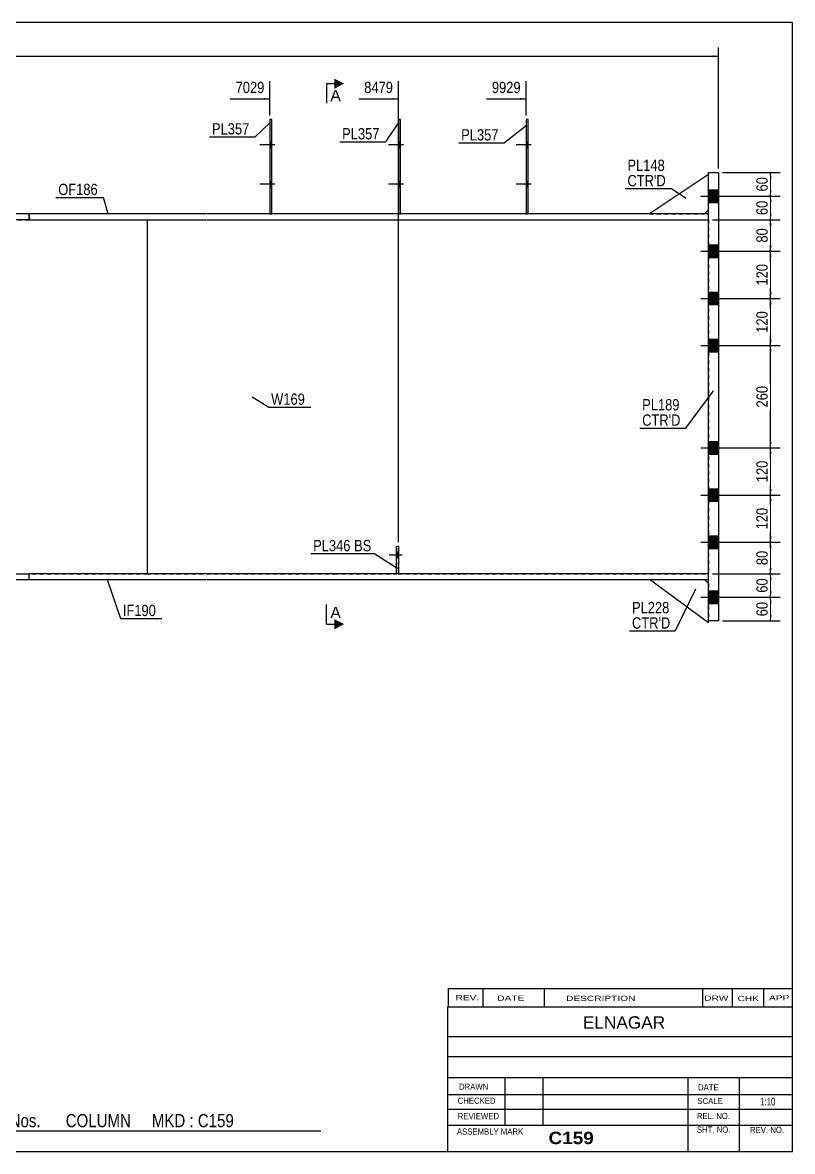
# Model space of a CAD drawing. Header units: millimetres. Extents: x -321 to 92, y -157 to 130.
# Drawn here: x -103.7 to 92, y -156.9 to 130.1 of the extents above; entities that cross this region are included whole.
import ezdxf

# ---------------------------------------------------------------- set-up
doc = ezdxf.new("R2010")
doc.units = ezdxf.units.MM
doc.linetypes.add('DXK_LINE_DOT1', pattern=[1.8814, 0.9407, -0.9407])
doc.linetypes.add('DXK_LINE_DOT2', pattern=[3.9198, 1.9599, -1.9599])
doc.styles.add('Arial', font='ARIAL.TTF', dxfattribs={"height": 0.2})
doc.styles.add('Arial Bold', font='ARIALBD.TTF', dxfattribs={"height": 0.2})
doc.styles.add('Arial Narrow', font='ARIALN.TTF', dxfattribs={"height": 0.2})

# ---------------------------------------------------------------- blocks, each defined once
blk = doc.blocks.new('Unknown-622305861-1210')
at = {"color": 5, "linetype": 'Continuous'}
for p, q in [((92.01, 130.12), (-317.99, 130.12)), ((-317.99, 130.12), (-317.99, -156.88)), ((92.01, -156.88), (92.01, 130.12)), ((-317.99, -156.88), (92.01, -156.88))]:
    blk.add_line(p, q, dxfattribs=at)
at = {"color": 174, "linetype": 'Continuous', "style": 'Arial'}
blk.add_text('Tekla structures', height=1.9102, rotation=90, dxfattribs=at).set_placement((-318.49, -156.38))
blk = doc.blocks.new('Part-622305861-1599 - 1231')
at = {"color": 2, "linetype": 'Continuous'}
for p, q in [((70.69, 92), (73.19, 92)), ((70.69, -22), (70.69, 92)), ((73.19, 92), (73.19, -22)), ((73.19, -22), (70.69, -22))]:
    blk.add_line(p, q, dxfattribs=at)
blk = doc.blocks.new('Part-622305861-1287 - 1231')
at = {"color": 2, "linetype": 'Continuous'}
for p, q in [((70.69, 91.5), (55.69, 81.5)), ((69.69, 81.5), (70.69, 82.5))]:
    blk.add_line(p, q, dxfattribs=at)
at = {"color": 7, "linetype": 'DXK_LINE_DOT1'}
for p, q in [((70.69, 82.5), (70.69, 91.5)), ((55.69, 81.5), (69.69, 81.5))]:
    blk.add_line(p, q, dxfattribs=at)
blk = doc.blocks.new('Part-622305861-1548 - 1231')
at = {"color": 2, "linetype": 'Continuous'}
for p, q in [((-102.01, 81.5), (-102.01, 80)), ((-57.01, 81.5), (-102.01, 81.5)), ((-24.56, 81.5), (-56.91, 81.5)), ((8.14, 81.5), (-24.46, 81.5)), ((40.59, 81.5), (8.24, 81.5)), ((70.69, 81.5), (40.69, 81.5)), ((-102.01, 80), (-57.01, 80)), ((-56.91, 80), (-24.56, 80)), ((-24.46, 80), (8.14, 80)), ((8.24, 80), (40.59, 80)), ((40.69, 80), (70.69, 80))]:
    blk.add_line(p, q, dxfattribs=at)
at = {"color": 7, "linetype": 'DXK_LINE_DOT1'}
blk.add_line((70.69, 80), (70.69, 81.5), dxfattribs=at)
blk = doc.blocks.new('Bolt-622305861-1676 - 1231')
at = {"linetype": 'Continuous'}
blk.add_hatch(color=3, dxfattribs=at).paths.add_polyline_path([(-8.16, -6), (-8.16, -4.6), (-8.66, -4.6), (-8.66, -6)])
at = {"color": 3, "linetype": 'Continuous'}
for p, q in [((-7.21, -5.3), (-10.51, -5.3)), ((-8.16, -4.6), (-8.66, -4.6)), ((-8.16, -6), (-8.66, -6))]:
    blk.add_line(p, q, dxfattribs=at)
blk = doc.blocks.new('Part-622305861-1309 - 1231')
at = {"color": 7, "linetype": 'DXK_LINE_DOT1'}
for p, q in [((-8.66, -10), (-8.66, -3)), ((-8.66, -3), (-8.16, -3)), ((-8.16, -10), (-8.16, -3)), ((-8.66, -8.5), (-8.16, -8.5)), ((-8.16, -10), (-8.66, -10))]:
    blk.add_line(p, q, dxfattribs=at)
blk = doc.blocks.new('Part-622305861-1526 - 1231')
at = {"color": 2, "linetype": 'Continuous'}
for p, q in [((-299.5, -10), (-269.5, -10)), ((-269.4, -10), (-237.05, -10)), ((-236.95, -10), (-161.95, -10)), ((-161.85, -10), (-129.5, -10)), ((-129.4, -10), (-102.01, -10)), ((-102.01, -11.5), (-102.01, -10)), ((-299.5, -11.5), (-269.5, -11.5)), ((-269.4, -11.5), (-237.05, -11.5)), ((-236.95, -11.5), (-161.95, -11.5)), ((-161.85, -11.5), (-129.5, -11.5)), ((-129.4, -11.5), (-102.01, -11.5))]:
    blk.add_line(p, q, dxfattribs=at)
at = {"color": 7, "linetype": 'DXK_LINE_DOT1'}
blk.add_line((-299.5, -11.5), (-299.5, -10), dxfattribs=at)
blk = doc.blocks.new('Part-622305861-1388 - 1231')
at = {"color": 7, "linetype": 'DXK_LINE_DOT1'}
for p, q in [((-299.5, 80), (-299.5, -10)), ((-299.5, 80), (-269.5, 80)), ((-269.4, 80), (-237.05, 80)), ((-236.95, 80), (-161.95, 80)), ((-161.85, 80), (-129.5, 80)), ((-129.4, 80), (-72.01, 80)), ((-299.5, -10), (-269.5, -10)), ((-269.4, -10), (-237.05, -10)), ((-236.95, -10), (-161.95, -10)), ((-161.85, -10), (-129.5, -10)), ((-129.4, -10), (-72.01, -10))]:
    blk.add_line(p, q, dxfattribs=at)
at = {"color": 2, "linetype": 'Continuous'}
blk.add_line((-72.01, 80), (-72.01, -10), dxfattribs=at)
blk = doc.blocks.new('Bolt-622305861-1389 - 1231')
at = {"linetype": 'Continuous'}
for points in [[(70.69, 87.6), (70.69, 84.4), (73.19, 84.4), (73.19, 87.6)], [(70.69, 87.6), (70.69, 84.4), (73.19, 84.4), (73.19, 87.6)], [(70.69, 73.6), (70.69, 70.4), (73.19, 70.4), (73.19, 73.6)], [(70.69, 73.6), (70.69, 70.4), (73.19, 70.4), (73.19, 73.6)], [(70.69, 61.6), (70.69, 58.4), (73.19, 58.4), (73.19, 61.6)], [(70.69, 61.6), (70.69, 58.4), (73.19, 58.4), (73.19, 61.6)], [(70.69, 49.6), (70.69, 46.4), (73.19, 46.4), (73.19, 49.6)], [(70.69, 49.6), (70.69, 46.4), (73.19, 46.4), (73.19, 49.6)], [(70.69, 23.6), (70.69, 20.4), (73.19, 20.4), (73.19, 23.6)], [(70.69, 23.6), (70.69, 20.4), (73.19, 20.4), (73.19, 23.6)], [(70.69, 11.6), (70.69, 8.4), (73.19, 8.4), (73.19, 11.6)], [(70.69, 11.6), (70.69, 8.4), (73.19, 8.4), (73.19, 11.6)], [(70.69, -0.4), (70.69, -3.6), (73.19, -3.6), (73.19, -0.4)], [(70.69, -0.4), (70.69, -3.6), (73.19, -3.6), (73.19, -0.4)], [(70.69, -14.4), (70.69, -17.6), (73.19, -17.6), (73.19, -14.4)], [(70.69, -14.4), (70.69, -17.6), (73.19, -17.6), (73.19, -14.4)]]:
    blk.add_hatch(color=3, dxfattribs=at).paths.add_polyline_path(points)
at = {"color": 3, "linetype": 'Continuous'}
for p, q in [((70.69, 87.6), (73.19, 87.6)), ((70.69, 87.6), (73.19, 87.6)), ((68.71, 86), (80.69, 86)), ((68.71, 86), (80.69, 86)), ((70.69, 84.4), (73.19, 84.4)), ((70.69, 84.4), (73.19, 84.4)), ((68.71, 72), (80.69, 72)), ((68.71, 72), (80.69, 72)), ((70.69, 73.6), (73.19, 73.6)), ((70.69, 73.6), (73.19, 73.6)), ((70.69, 70.4), (73.19, 70.4)), ((70.69, 70.4), (73.19, 70.4)), ((70.69, 61.6), (73.19, 61.6)), ((70.69, 61.6), (73.19, 61.6)), ((68.71, 60), (80.69, 60)), ((68.71, 60), (80.69, 60)), ((70.69, 58.4), (73.19, 58.4)), ((70.69, 58.4), (73.19, 58.4)), ((70.69, 49.6), (73.19, 49.6)), ((70.69, 49.6), (73.19, 49.6)), ((68.71, 48), (80.69, 48)), ((68.71, 48), (80.69, 48)), ((70.69, 46.4), (73.19, 46.4)), ((70.69, 46.4), (73.19, 46.4)), ((70.69, 23.6), (73.19, 23.6)), ((70.69, 23.6), (73.19, 23.6)), ((68.71, 22), (80.69, 22)), ((68.71, 22), (80.69, 22)), ((70.69, 20.4), (73.19, 20.4)), ((70.69, 20.4), (73.19, 20.4)), ((70.69, 11.6), (73.19, 11.6)), ((70.69, 11.6), (73.19, 11.6)), ((68.71, 10), (80.69, 10)), ((68.71, 10), (80.69, 10)), ((70.69, 8.4), (73.19, 8.4)), ((70.69, 8.4), (73.19, 8.4)), ((68.71, -2), (80.69, -2)), ((68.71, -2), (80.69, -2)), ((70.69, -0.4), (73.19, -0.4)), ((70.69, -0.4), (73.19, -0.4)), ((70.69, -3.6), (73.19, -3.6)), ((70.69, -3.6), (73.19, -3.6)), ((68.71, -16), (80.69, -16)), ((68.71, -16), (80.69, -16)), ((70.69, -14.4), (73.19, -14.4)), ((70.69, -14.4), (73.19, -14.4)), ((70.69, -17.6), (73.19, -17.6)), ((70.69, -17.6), (73.19, -17.6))]:
    blk.add_line(p, q, dxfattribs=at)
blk = doc.blocks.new('Bolt-622305861-1390 - 1231')
at = {"linetype": 'Continuous'}
for points in [[(24.79, 98.3), (24.79, 99.7), (24.29, 99.7), (24.29, 98.3)], [(24.79, 98.3), (24.79, 99.7), (24.29, 99.7), (24.29, 98.3)], [(24.79, 88.3), (24.79, 89.7), (24.29, 89.7), (24.29, 88.3)], [(24.79, 88.3), (24.79, 89.7), (24.29, 89.7), (24.29, 88.3)]]:
    blk.add_hatch(color=3, dxfattribs=at).paths.add_polyline_path(points)
at = {"color": 3, "linetype": 'Continuous'}
for p, q in [((25.59, 99), (21.79, 99)), ((25.59, 99), (21.79, 99)), ((24.79, 99.7), (24.29, 99.7)), ((24.79, 99.7), (24.29, 99.7)), ((24.79, 98.3), (24.29, 98.3)), ((24.79, 98.3), (24.29, 98.3)), ((25.59, 89), (21.79, 89)), ((25.59, 89), (21.79, 89)), ((24.79, 89.7), (24.29, 89.7)), ((24.79, 89.7), (24.29, 89.7)), ((24.79, 88.3), (24.29, 88.3)), ((24.79, 88.3), (24.29, 88.3))]:
    blk.add_line(p, q, dxfattribs=at)
blk = doc.blocks.new('Part-622305861-1648 - 1231')
at = {"color": 2, "linetype": 'Continuous'}
for p, q in [((-8.66, -10), (-8.66, -3)), ((-8.66, -3), (-8.16, -3)), ((-8.16, -3), (-8.16, -10))]:
    blk.add_line(p, q, dxfattribs=at)
blk = doc.blocks.new('Part-622305861-1423 - 1231')
at = {"color": 2, "linetype": 'Continuous'}
for p, q in [((-7.66, 105.5), (-8.16, 105.5)), ((-8.16, 105.5), (-8.16, 81.5)), ((-7.66, 81.5), (-7.66, 105.5))]:
    blk.add_line(p, q, dxfattribs=at)
at = {"color": 7, "linetype": 'DXK_LINE_DOT1'}
blk.add_line((-8.16, 81.5), (-7.66, 81.5), dxfattribs=at)
blk = doc.blocks.new('Part-622305861-1428 - 1231')
at = {"color": 2, "linetype": 'Continuous'}
for p, q in [((-40.36, 105.5), (-40.86, 105.5)), ((-40.86, 105.5), (-40.86, 81.5)), ((-40.36, 81.5), (-40.36, 105.5))]:
    blk.add_line(p, q, dxfattribs=at)
at = {"color": 7, "linetype": 'DXK_LINE_DOT1'}
blk.add_line((-40.86, 81.5), (-40.36, 81.5), dxfattribs=at)
blk = doc.blocks.new('Part-622305861-1626 - 1231')
at = {"color": 2, "linetype": 'Continuous'}
for p, q in [((70.69, -22.5), (55.69, -11.5)), ((69.69, -11.5), (70.69, -12.5)), ((70.69, -22.5), (70.69, -22))]:
    blk.add_line(p, q, dxfattribs=at)
at = {"color": 7, "linetype": 'DXK_LINE_DOT1'}
for p, q in [((55.69, -11.5), (69.69, -11.5)), ((70.69, -12.5), (70.69, -22))]:
    blk.add_line(p, q, dxfattribs=at)
blk = doc.blocks.new('Part-622305861-1504 - 1231')
at = {"color": 2, "linetype": 'Continuous'}
for p, q in [((-102.01, -11.5), (-102.01, -10)), ((-57.01, -10), (-102.01, -10)), ((-24.56, -10), (-56.91, -10)), ((8.14, -10), (-24.46, -10)), ((40.59, -10), (8.24, -10)), ((70.69, -10), (40.69, -10)), ((-102.01, -11.5), (-57.01, -11.5)), ((-56.91, -11.5), (-24.56, -11.5)), ((-24.46, -11.5), (8.14, -11.5)), ((8.24, -11.5), (40.59, -11.5)), ((40.69, -11.5), (70.69, -11.5))]:
    blk.add_line(p, q, dxfattribs=at)
at = {"color": 7, "linetype": 'DXK_LINE_DOT1'}
blk.add_line((70.69, -11.5), (70.69, -10), dxfattribs=at)
blk = doc.blocks.new('Bolt-622305861-1649 - 1231')
at = {"linetype": 'Continuous'}
for points in [[(-7.66, 98.3), (-7.66, 99.7), (-8.16, 99.7), (-8.16, 98.3)], [(-7.66, 98.3), (-7.66, 99.7), (-8.16, 99.7), (-8.16, 98.3)], [(-7.66, 88.3), (-7.66, 89.7), (-8.16, 89.7), (-8.16, 88.3)], [(-7.66, 88.3), (-7.66, 89.7), (-8.16, 89.7), (-8.16, 88.3)]]:
    blk.add_hatch(color=3, dxfattribs=at).paths.add_polyline_path(points)
at = {"color": 3, "linetype": 'Continuous'}
for p, q in [((-6.86, 99), (-10.66, 99)), ((-6.86, 99), (-10.66, 99)), ((-7.66, 99.7), (-8.16, 99.7)), ((-7.66, 99.7), (-8.16, 99.7)), ((-7.66, 98.3), (-8.16, 98.3)), ((-7.66, 98.3), (-8.16, 98.3)), ((-6.86, 89), (-10.66, 89)), ((-6.86, 89), (-10.66, 89)), ((-7.66, 89.7), (-8.16, 89.7)), ((-7.66, 89.7), (-8.16, 89.7)), ((-7.66, 88.3), (-8.16, 88.3)), ((-7.66, 88.3), (-8.16, 88.3))]:
    blk.add_line(p, q, dxfattribs=at)
blk = doc.blocks.new('Bolt-622305861-1441 - 1231')
at = {"linetype": 'Continuous'}
for points in [[(-40.36, 98.3), (-40.36, 99.7), (-40.86, 99.7), (-40.86, 98.3)], [(-40.36, 98.3), (-40.36, 99.7), (-40.86, 99.7), (-40.86, 98.3)], [(-40.36, 88.3), (-40.36, 89.7), (-40.86, 89.7), (-40.86, 88.3)], [(-40.36, 88.3), (-40.36, 89.7), (-40.86, 89.7), (-40.86, 88.3)]]:
    blk.add_hatch(color=3, dxfattribs=at).paths.add_polyline_path(points)
at = {"color": 3, "linetype": 'Continuous'}
for p, q in [((-39.56, 99), (-43.36, 99)), ((-39.56, 99), (-43.36, 99)), ((-40.36, 99.7), (-40.86, 99.7)), ((-40.36, 99.7), (-40.86, 99.7)), ((-40.36, 98.3), (-40.86, 98.3)), ((-40.36, 98.3), (-40.86, 98.3)), ((-39.56, 89), (-43.36, 89)), ((-39.56, 89), (-43.36, 89)), ((-40.36, 89.7), (-40.86, 89.7)), ((-40.36, 89.7), (-40.86, 89.7)), ((-40.36, 88.3), (-40.86, 88.3)), ((-40.36, 88.3), (-40.86, 88.3))]:
    blk.add_line(p, q, dxfattribs=at)
blk = doc.blocks.new('Part-622305861-1570 - 1231')
at = {"color": 2, "linetype": 'Continuous'}
for p, q in [((-269.5, 81.5), (-299.5, 81.5)), ((-237.05, 81.5), (-269.4, 81.5)), ((-161.95, 81.5), (-236.95, 81.5)), ((-129.5, 81.5), (-161.85, 81.5)), ((-102.01, 81.5), (-129.4, 81.5)), ((-102.01, 80), (-102.01, 81.5)), ((-269.5, 80), (-299.5, 80)), ((-237.05, 80), (-269.4, 80)), ((-161.95, 80), (-236.95, 80)), ((-129.5, 80), (-161.85, 80)), ((-102.01, 80), (-129.4, 80))]:
    blk.add_line(p, q, dxfattribs=at)
at = {"color": 7, "linetype": 'DXK_LINE_DOT1'}
blk.add_line((-299.5, 81.5), (-299.5, 80), dxfattribs=at)
blk = doc.blocks.new('Bolt-622305861-1447 - 1231')
at = {"color": 3, "linetype": 'DXK_LINE_DOT2'}
for p, q in [((-7.21, -5.3), (-10.51, -5.3)), ((-8.16, -4.6), (-8.66, -4.6)), ((-8.16, -6), (-8.66, -6))]:
    blk.add_line(p, q, dxfattribs=at)
blk = doc.blocks.new('Part-622305861-1621 - 1231')
at = {"color": 2, "linetype": 'Continuous'}
blk.add_line((-72.01, 80), (-72.01, -10), dxfattribs=at)
at = {"color": 7, "linetype": 'DXK_LINE_DOT1'}
for p, q in [((-72.01, 80), (-57.01, 80)), ((-56.91, 80), (-24.56, 80)), ((-24.46, 80), (8.14, 80)), ((8.24, 80), (40.59, 80)), ((40.69, 80), (70.69, 80)), ((70.69, 80), (70.69, -10)), ((-72.01, -10), (-57.01, -10)), ((-56.91, -10), (-24.56, -10)), ((-24.46, -10), (-8.66, -10)), ((-8.16, -10), (8.14, -10)), ((8.24, -10), (40.59, -10)), ((40.69, -10), (70.69, -10))]:
    blk.add_line(p, q, dxfattribs=at)
blk = doc.blocks.new('Part-622305861-1654 - 1231')
at = {"color": 2, "linetype": 'Continuous'}
for p, q in [((24.79, 105.5), (24.29, 105.5)), ((24.29, 105.5), (24.29, 81.5)), ((24.79, 81.5), (24.79, 105.5))]:
    blk.add_line(p, q, dxfattribs=at)
at = {"color": 7, "linetype": 'DXK_LINE_DOT1'}
blk.add_line((24.29, 81.5), (24.79, 81.5), dxfattribs=at)
blk = doc.blocks.new('StraightDimension-622305861-5664 - 1231')
at = {"linetype": 'Continuous'}
for points in [[(86.21, 8.5), (86.46, 10), (86.71, 8.5)], [(86.71, -0.5), (86.46, -2), (86.21, -0.5)]]:
    blk.add_hatch(color=7, dxfattribs=at).paths.add_polyline_path(points)
at = {"color": 7, "linetype": 'Continuous'}
for p, q in [((74.19, 10), (88.86, 10)), ((86.46, -2), (86.46, 10)), ((74.19, -2), (88.86, -2))]:
    blk.add_line(p, q, dxfattribs=at)
at = {"color": 0}
blk.add_wipeout([(86.31, 7.34), (82.11, 7.34), (82.11, 0.66), (86.31, 0.66)], dxfattribs=at)
at = {"color": 3, "style": 'Arial Narrow'}
blk.add_text('120', height=2.863, rotation=90.0002, dxfattribs=at).set_placement((85.71, 1.26))
blk = doc.blocks.new('StraightDimension-622305861-1802 - 1231')
at = {"linetype": 'Continuous'}
blk.add_hatch(color=7, dxfattribs=at).paths.add_polyline_path([(22.79, 110.95), (24.29, 110.7), (22.79, 110.45)])
at = {"color": 7, "linetype": 'Continuous'}
for p, q in [((24.29, 106.5), (24.29, 115.2)), ((14.23, 110.7), (24.29, 110.7))]:
    blk.add_line(p, q, dxfattribs=at)
at = {"color": 0}
blk.add_wipeout([(23.51, 111.6), (23.51, 115.8), (15, 115.8), (15, 111.6)], dxfattribs=at)
at = {"color": 3, "style": 'Arial Narrow'}
blk.add_text('9929', height=2.863, dxfattribs=at).set_placement((15.6, 112.2))
blk = doc.blocks.new('StraightDimension-622305861-1780 - 1231')
at = {"linetype": 'Continuous'}
blk.add_hatch(color=7, dxfattribs=at).paths.add_polyline_path([(-42.36, 110.95), (-40.86, 110.7), (-42.36, 110.45)])
at = {"color": 7, "linetype": 'Continuous'}
for p, q in [((-40.86, 106.5), (-40.86, 115.2)), ((-50.92, 110.7), (-40.86, 110.7))]:
    blk.add_line(p, q, dxfattribs=at)
at = {"color": 0}
blk.add_wipeout([(-41.64, 111.6), (-41.64, 115.8), (-50.15, 115.8), (-50.15, 111.6)], dxfattribs=at)
at = {"color": 3, "style": 'Arial Narrow'}
blk.add_text('7029', height=2.863, dxfattribs=at).set_placement((-49.55, 112.2))
blk = doc.blocks.new('StraightDimension-622305861-1791 - 1231')
at = {"linetype": 'Continuous'}
blk.add_hatch(color=7, dxfattribs=at).paths.add_polyline_path([(-9.66, 110.95), (-8.16, 110.7), (-9.66, 110.45)])
at = {"color": 7, "linetype": 'Continuous'}
for p, q in [((-8.16, -2), (-8.16, 115.2)), ((-18.22, 110.7), (-8.16, 110.7))]:
    blk.add_line(p, q, dxfattribs=at)
at = {"color": 0}
blk.add_wipeout([(-8.94, 111.6), (-8.94, 115.8), (-17.45, 115.8), (-17.45, 111.6)], dxfattribs=at)
at = {"color": 3, "style": 'Arial Narrow'}
blk.add_text('8479', height=2.863, dxfattribs=at).set_placement((-16.85, 112.2))
blk = doc.blocks.new('StraightDimension-622305861-1814 - 1231')
at = {"linetype": 'Continuous'}
for points in [[(-300, 121.31), (-301.5, 121.56), (-300, 121.81)], [(71.69, 121.81), (73.19, 121.56), (71.69, 121.31)]]:
    blk.add_hatch(color=7, dxfattribs=at).paths.add_polyline_path(points)
at = {"color": 7, "linetype": 'Continuous'}
for p, q in [((-301.5, 91), (-301.5, 123.81)), ((73.19, 93), (73.19, 123.81)), ((-301.5, 121.56), (73.19, 121.56))]:
    blk.add_line(p, q, dxfattribs=at)
at = {"color": 0}
blk.add_wipeout([(-108.99, 121.71), (-108.99, 125.91), (-119.33, 125.91), (-119.33, 121.71)], dxfattribs=at)
at = {"color": 3, "style": 'Arial Narrow'}
blk.add_text('10920', height=2.863, dxfattribs=at).set_placement((-118.73, 122.31))
blk = doc.blocks.new('StraightDimension-622305861-5657 - 1231')
at = {"linetype": 'Continuous'}
for points in [[(86.21, 90.5), (86.46, 92), (86.71, 90.5)], [(86.71, 87.5), (86.46, 86), (86.21, 87.5)]]:
    blk.add_hatch(color=7, dxfattribs=at).paths.add_polyline_path(points)
at = {"color": 7, "linetype": 'Continuous'}
for p, q in [((74.19, 92), (88.86, 92)), ((86.46, 86), (86.46, 92)), ((74.19, 86), (88.86, 86))]:
    blk.add_line(p, q, dxfattribs=at)
at = {"color": 0}
blk.add_wipeout([(86.31, 91.43), (82.11, 91.43), (82.11, 86.57), (86.31, 86.57)], dxfattribs=at)
at = {"color": 3, "style": 'Arial Narrow'}
blk.add_text('60', height=2.863, rotation=90.0002, dxfattribs=at).set_placement((85.71, 87.17))
blk = doc.blocks.new('StraightDimension-622305861-5658 - 1231')
at = {"linetype": 'Continuous'}
for points in [[(86.21, 84.5), (86.46, 86), (86.71, 84.5)], [(86.71, 81.5), (86.46, 80), (86.21, 81.5)]]:
    blk.add_hatch(color=7, dxfattribs=at).paths.add_polyline_path(points)
at = {"color": 7, "linetype": 'Continuous'}
for p, q in [((74.19, 86), (88.86, 86)), ((86.46, 80), (86.46, 86)), ((71.69, 80), (88.86, 80))]:
    blk.add_line(p, q, dxfattribs=at)
at = {"color": 0}
blk.add_wipeout([(86.31, 85.43), (82.11, 85.43), (82.11, 80.57), (86.31, 80.57)], dxfattribs=at)
at = {"color": 3, "style": 'Arial Narrow'}
blk.add_text('60', height=2.863, rotation=90.0002, dxfattribs=at).set_placement((85.71, 81.17))
blk = doc.blocks.new('StraightDimension-622305861-5659 - 1231')
at = {"linetype": 'Continuous'}
for points in [[(86.21, 78.5), (86.46, 80), (86.71, 78.5)], [(86.71, 73.5), (86.46, 72), (86.21, 73.5)]]:
    blk.add_hatch(color=7, dxfattribs=at).paths.add_polyline_path(points)
at = {"color": 7, "linetype": 'Continuous'}
for p, q in [((71.69, 80), (88.86, 80)), ((86.46, 72), (86.46, 80)), ((74.19, 72), (88.86, 72))]:
    blk.add_line(p, q, dxfattribs=at)
at = {"color": 0}
blk.add_wipeout([(86.31, 78.43), (82.11, 78.43), (82.11, 73.57), (86.31, 73.57)], dxfattribs=at)
at = {"color": 3, "style": 'Arial Narrow'}
blk.add_text('80', height=2.863, rotation=90.0002, dxfattribs=at).set_placement((85.71, 74.17))
blk = doc.blocks.new('StraightDimension-622305861-5660 - 1231')
at = {"linetype": 'Continuous'}
for points in [[(86.21, 70.5), (86.46, 72), (86.71, 70.5)], [(86.71, 61.5), (86.46, 60), (86.21, 61.5)]]:
    blk.add_hatch(color=7, dxfattribs=at).paths.add_polyline_path(points)
at = {"color": 7, "linetype": 'Continuous'}
for p, q in [((74.19, 72), (88.86, 72)), ((86.46, 60), (86.46, 72)), ((74.19, 60), (88.86, 60))]:
    blk.add_line(p, q, dxfattribs=at)
at = {"color": 0}
blk.add_wipeout([(86.31, 69.34), (82.11, 69.34), (82.11, 62.66), (86.31, 62.66)], dxfattribs=at)
at = {"color": 3, "style": 'Arial Narrow'}
blk.add_text('120', height=2.863, rotation=90.0002, dxfattribs=at).set_placement((85.71, 63.26))
blk = doc.blocks.new('StraightDimension-622305861-5661 - 1231')
at = {"linetype": 'Continuous'}
for points in [[(86.21, 58.5), (86.46, 60), (86.71, 58.5)], [(86.71, 49.5), (86.46, 48), (86.21, 49.5)]]:
    blk.add_hatch(color=7, dxfattribs=at).paths.add_polyline_path(points)
at = {"color": 7, "linetype": 'Continuous'}
for p, q in [((74.19, 60), (88.86, 60)), ((86.46, 48), (86.46, 60)), ((74.19, 48), (88.86, 48))]:
    blk.add_line(p, q, dxfattribs=at)
at = {"color": 0}
blk.add_wipeout([(86.31, 57.34), (82.11, 57.34), (82.11, 50.66), (86.31, 50.66)], dxfattribs=at)
at = {"color": 3, "style": 'Arial Narrow'}
blk.add_text('120', height=2.863, rotation=90.0002, dxfattribs=at).set_placement((85.71, 51.26))
blk = doc.blocks.new('StraightDimension-622305861-5662 - 1231')
at = {"linetype": 'Continuous'}
for points in [[(86.21, 46.5), (86.46, 48), (86.71, 46.5)], [(86.71, 23.5), (86.46, 22), (86.21, 23.5)]]:
    blk.add_hatch(color=7, dxfattribs=at).paths.add_polyline_path(points)
at = {"color": 7, "linetype": 'Continuous'}
for p, q in [((74.19, 48), (88.86, 48)), ((86.46, 22), (86.46, 48)), ((74.19, 22), (88.86, 22))]:
    blk.add_line(p, q, dxfattribs=at)
at = {"color": 0}
blk.add_wipeout([(86.31, 38.34), (82.11, 38.34), (82.11, 31.66), (86.31, 31.66)], dxfattribs=at)
at = {"color": 3, "style": 'Arial Narrow'}
blk.add_text('260', height=2.863, rotation=90.0002, dxfattribs=at).set_placement((85.71, 32.26))
blk = doc.blocks.new('StraightDimension-622305861-5663 - 1231')
at = {"linetype": 'Continuous'}
for points in [[(86.21, 20.5), (86.46, 22), (86.71, 20.5)], [(86.71, 11.5), (86.46, 10), (86.21, 11.5)]]:
    blk.add_hatch(color=7, dxfattribs=at).paths.add_polyline_path(points)
at = {"color": 7, "linetype": 'Continuous'}
for p, q in [((74.19, 22), (88.86, 22)), ((86.46, 10), (86.46, 22)), ((74.19, 10), (88.86, 10))]:
    blk.add_line(p, q, dxfattribs=at)
at = {"color": 0}
blk.add_wipeout([(86.31, 19.34), (82.11, 19.34), (82.11, 12.66), (86.31, 12.66)], dxfattribs=at)
at = {"color": 3, "style": 'Arial Narrow'}
blk.add_text('120', height=2.863, rotation=90.0002, dxfattribs=at).set_placement((85.71, 13.26))
blk = doc.blocks.new('StraightDimension-622305861-5665 - 1231')
at = {"linetype": 'Continuous'}
for points in [[(86.21, -3.5), (86.46, -2), (86.71, -3.5)], [(86.71, -8.5), (86.46, -10), (86.21, -8.5)]]:
    blk.add_hatch(color=7, dxfattribs=at).paths.add_polyline_path(points)
at = {"color": 7, "linetype": 'Continuous'}
for p, q in [((74.19, -2), (88.86, -2)), ((86.46, -10), (86.46, -2)), ((71.69, -10), (88.86, -10))]:
    blk.add_line(p, q, dxfattribs=at)
at = {"color": 0}
blk.add_wipeout([(86.31, -3.57), (82.11, -3.57), (82.11, -8.43), (86.31, -8.43)], dxfattribs=at)
at = {"color": 3, "style": 'Arial Narrow'}
blk.add_text('80', height=2.863, rotation=90.0002, dxfattribs=at).set_placement((85.71, -7.83))
blk = doc.blocks.new('StraightDimension-622305861-5666 - 1231')
at = {"linetype": 'Continuous'}
for points in [[(86.21, -11.5), (86.46, -10), (86.71, -11.5)], [(86.71, -14.5), (86.46, -16), (86.21, -14.5)]]:
    blk.add_hatch(color=7, dxfattribs=at).paths.add_polyline_path(points)
at = {"color": 7, "linetype": 'Continuous'}
for p, q in [((71.69, -10), (88.86, -10)), ((86.46, -16), (86.46, -10)), ((74.19, -16), (88.86, -16))]:
    blk.add_line(p, q, dxfattribs=at)
at = {"color": 0}
blk.add_wipeout([(86.31, -10.57), (82.11, -10.57), (82.11, -15.43), (86.31, -15.43)], dxfattribs=at)
at = {"color": 3, "style": 'Arial Narrow'}
blk.add_text('60', height=2.863, rotation=90.0002, dxfattribs=at).set_placement((85.71, -14.83))
blk = doc.blocks.new('StraightDimension-622305861-5667 - 1231')
at = {"linetype": 'Continuous'}
for points in [[(86.21, -17.5), (86.46, -16), (86.71, -17.5)], [(86.71, -20.5), (86.46, -22), (86.21, -20.5)]]:
    blk.add_hatch(color=7, dxfattribs=at).paths.add_polyline_path(points)
at = {"color": 7, "linetype": 'Continuous'}
for p, q in [((74.19, -16), (88.86, -16)), ((86.46, -22), (86.46, -16)), ((74.19, -22), (88.86, -22))]:
    blk.add_line(p, q, dxfattribs=at)
at = {"color": 0}
blk.add_wipeout([(86.31, -16.57), (82.11, -16.57), (82.11, -21.43), (86.31, -21.43)], dxfattribs=at)
at = {"color": 3, "style": 'Arial Narrow'}
blk.add_text('60', height=2.863, rotation=90.0002, dxfattribs=at).set_placement((85.71, -20.83))
blk = doc.blocks.new('CBS_CALLOFF-622305861-6347')
at = {"color": 7, "linetype": 'Continuous'}
blk.add_line((-144.11, -151.61), (-27.88, -151.63), dxfattribs=at)
at = {"color": 3, "linetype": 'Continuous', "style": 'Arial Narrow'}
blk.add_text('QTY= 1 Nos.      COLUMN     MKD : C159', height=3.3405, dxfattribs=at).set_placement((-121.36, -150.72))
blk = doc.blocks.new('CBS_NAME_BLOG-622305861-6348')
at = {"color": 7, "linetype": 'Continuous'}
for p, q in [((4.42, -156.84), (4.41, -120.13)), ((4.42, -120.13), (91.93, -120.13)), ((4.42, -127.67), (91.93, -127.67)), ((4.49, -132.72), (92.01, -132.72)), ((4.42, -138.1), (91.93, -138.1)), ((18.94, -150.2), (18.94, -138.1)), ((28.62, -150.18), (28.62, -138.11)), ((65.54, -156.84), (65.54, -138.11)), ((78.59, -156.84), (78.59, -138.1)), ((4.42, -142.4), (92.01, -142.38)), ((4.42, -146.14), (91.93, -146.14)), ((4.42, -150.18), (91.93, -150.18)), ((4.41, -156.88), (92.01, -156.88))]:
    blk.add_line(p, q, dxfattribs=at)
at = {"color": 3, "linetype": 'Continuous', "style": 'Arial'}
blk.add_text('ELNAGAR', height=3.133, dxfattribs=at).set_placement((38.74, -125.66))
at = {"color": 3, "linetype": 'Continuous'}
for s, height, style, width, p in [('DRAWN', 1.566, 'Arial', 0.9, (7.25, -141.2)), ('DATE', 1.566, 'Arial', 0.9, (68.01, -141.36)), ('CHECKED', 1.566, 'Arial', 0.9, (6.9, -144.78)), ('SCALE', 1.566, 'Arial', 0.9, (67.86, -144.84)), ('1:10', 1.957, 'Arial Narrow', 0.9, (83.75, -145.2)), ('REVIEWED', 1.566, 'Arial', 0.9, (6.93, -148.69)), ('REL. NO.', 1.566, 'Arial', 0.9, (67.72, -148.65)), ('ASSEMBLY MARK', 1.5663, 'Arial', 0.9, (6.72, -152.62)), ('C159', 3.131, 'Arial Bold', 1.1, (30, -155.03)), ('SHT. NO.', 1.566, 'Arial', 0.9, (67.72, -152.11)), ('REV. NO.', 1.566, 'Arial', 0.9, (81.24, -152.2))]:
    blk.add_text(s, height=height, dxfattribs=dict(at, style=style, width=width)).set_placement(p)
blk = doc.blocks.new('CBS_REVISION-622305861-6349')
at = {"color": 7, "linetype": 'Continuous'}
for p, q in [((4.5, -115.5), (92, -115.5)), ((4.5, -115.5), (4.5, -120.13)), ((13.3, -115.5), (13.3, -120.13)), ((28.89, -115.5), (28.89, -120.07)), ((69.15, -115.5), (69.15, -120.13)), ((76.69, -115.5), (76.69, -120.13)), ((84.64, -115.5), (84.64, -120.13)), ((4.5, -120.13), (92, -120.13))]:
    blk.add_line(p, q, dxfattribs=at)
at = {"color": 7, "style": 'Arial Narrow', "width": 1.7}
for s, height, p in [('REV.', 1.326, (6.36, -118.46)), ('DATE', 1.326, (16.98, -118.57)), ('DESCRIPTION', 1.3257, (34.46, -118.63)), ('DRW', 1.326, (69.58, -118.57)), ('CHK', 1.326, (78.06, -118.66)), ('APP', 1.326, (86.07, -118.5))]:
    blk.add_text(s, height=height, dxfattribs=at).set_placement(p)
blk = doc.blocks.new('Mark-622305861-1282 - 1231')
at = {"color": 0}
blk.add_wipeout([(59.58, 92.4), (59.58, 95.4), (50.07, 95.4), (50.07, 92.4)], dxfattribs=at)
blk.add_wipeout([(59.58, 92.4), (59.58, 95.4), (50.07, 95.4), (50.07, 92.4)], dxfattribs=at)
blk.add_wipeout([(59.83, 88.5), (59.83, 91.5), (50.07, 91.5), (50.07, 88.5)], dxfattribs=at)
blk.add_wipeout([(59.83, 88.5), (59.83, 91.5), (50.07, 91.5), (50.07, 88.5)], dxfattribs=at)
at = {"color": 7, "linetype": 'Continuous'}
for p in [(49.47, 87.9), (64.97, 85.37)]:
    blk.add_line(p, (61.08, 87.9), dxfattribs=at)
at = {"color": 3, "style": 'Arial Narrow'}
blk.add_text('PL148', height=2.863, dxfattribs=at).set_placement((50.07, 92.4))
at = {"color": 1, "style": 'Arial Narrow'}
blk.add_text("CTR'D", height=2.863, dxfattribs=at).set_placement((50.07, 88.5))
blk = doc.blocks.new('Mark-622305861-1500 - 1231')
at = {"color": 0}
blk.add_wipeout([(-69.81, -20.77), (-69.81, -17.77), (-78.22, -17.77), (-78.22, -20.77)], dxfattribs=at)
blk.add_wipeout([(-69.81, -20.77), (-69.81, -17.77), (-78.22, -17.77), (-78.22, -20.77)], dxfattribs=at)
at = {"color": 7, "linetype": 'Continuous'}
for p, q in [((-82.2, -11.5), (-78.82, -21.37)), ((-78.82, -21.37), (-68.31, -21.37))]:
    blk.add_line(p, q, dxfattribs=at)
at = {"color": 3, "style": 'Arial Narrow'}
blk.add_text('IF190', height=2.863, dxfattribs=at).set_placement((-78.22, -20.77))
blk = doc.blocks.new('Mark-622305861-1595 - 1231')
at = {"color": 0}
blk.add_wipeout([(63.32, 31.52), (63.32, 34.52), (53.81, 34.52), (53.81, 31.52)], dxfattribs=at)
blk.add_wipeout([(63.32, 31.52), (63.32, 34.52), (53.81, 34.52), (53.81, 31.52)], dxfattribs=at)
blk.add_wipeout([(63.57, 27.62), (63.57, 30.62), (53.81, 30.62), (53.81, 27.62)], dxfattribs=at)
blk.add_wipeout([(63.57, 27.62), (63.57, 30.62), (53.81, 30.62), (53.81, 27.62)], dxfattribs=at)
at = {"color": 7, "linetype": 'Continuous'}
for p in [(71.87, 36.53), (53.21, 27.02)]:
    blk.add_line(p, (64.82, 27.02), dxfattribs=at)
at = {"color": 3, "style": 'Arial Narrow'}
blk.add_text('PL189', height=2.863, dxfattribs=at).set_placement((53.81, 31.52))
at = {"color": 1, "style": 'Arial Narrow'}
blk.add_text("CTR'D", height=2.863, dxfattribs=at).set_placement((53.81, 27.62))
blk = doc.blocks.new('Mark-622305861-1622 - 1231')
at = {"color": 0}
blk.add_wipeout([(60.73, -20.05), (60.73, -17.05), (51.22, -17.05), (51.22, -20.05)], dxfattribs=at)
blk.add_wipeout([(60.73, -20.05), (60.73, -17.05), (51.22, -17.05), (51.22, -20.05)], dxfattribs=at)
blk.add_wipeout([(60.98, -23.95), (60.98, -20.95), (51.22, -20.95), (51.22, -23.95)], dxfattribs=at)
blk.add_wipeout([(60.98, -23.95), (60.98, -20.95), (51.22, -20.95), (51.22, -23.95)], dxfattribs=at)
at = {"color": 7, "linetype": 'Continuous'}
for p in [(67.35, -13.96), (50.62, -24.55)]:
    blk.add_line(p, (62.23, -24.55), dxfattribs=at)
at = {"color": 3, "style": 'Arial Narrow'}
blk.add_text('PL228', height=2.863, dxfattribs=at).set_placement((51.22, -20.05))
at = {"color": 1, "style": 'Arial Narrow'}
blk.add_text("CTR'D", height=2.863, dxfattribs=at).set_placement((51.22, -23.95))
blk = doc.blocks.new('Mark-622305861-1419 - 1231')
at = {"color": 7, "linetype": 'Continuous'}
blk.add_line((-8.1, 104.73), (-11.47, 99.82), dxfattribs=at)
at = {"color": 0}
blk.add_wipeout([(-12.97, 100.42), (-12.97, 103.42), (-22.47, 103.42), (-22.47, 100.42)], dxfattribs=at)
blk.add_wipeout([(-12.97, 100.42), (-12.97, 103.42), (-22.47, 103.42), (-22.47, 100.42)], dxfattribs=at)
at = {"color": 7, "linetype": 'Continuous'}
blk.add_line((-23.07, 99.82), (-11.47, 99.82), dxfattribs=at)
at = {"color": 3, "style": 'Arial Narrow'}
blk.add_text('PL357', height=2.863, dxfattribs=at).set_placement((-22.47, 100.42))
blk = doc.blocks.new('Mark-622305861-1424 - 1231')
at = {"color": 7, "linetype": 'Continuous'}
blk.add_line((-40.8, 104.73), (-44.56, 101.06), dxfattribs=at)
at = {"color": 0}
blk.add_wipeout([(-46.06, 101.66), (-46.06, 104.66), (-55.56, 104.66), (-55.56, 101.66)], dxfattribs=at)
blk.add_wipeout([(-46.06, 101.66), (-46.06, 104.66), (-55.56, 104.66), (-55.56, 101.66)], dxfattribs=at)
at = {"color": 7, "linetype": 'Continuous'}
blk.add_line((-56.16, 101.06), (-44.56, 101.06), dxfattribs=at)
at = {"color": 3, "style": 'Arial Narrow'}
blk.add_text('PL357', height=2.863, dxfattribs=at).set_placement((-55.56, 101.66))
blk = doc.blocks.new('Mark-622305861-1544 - 1231')
at = {"color": 7, "linetype": 'Continuous'}
blk.add_line((-81.92, 81.5), (-83.11, 85.67), dxfattribs=at)
at = {"color": 0}
blk.add_wipeout([(-84.61, 86.27), (-84.61, 89.27), (-94.65, 89.27), (-94.65, 86.27)], dxfattribs=at)
blk.add_wipeout([(-84.61, 86.27), (-84.61, 89.27), (-94.65, 89.27), (-94.65, 86.27)], dxfattribs=at)
at = {"color": 7, "linetype": 'Continuous'}
blk.add_line((-95.25, 85.67), (-83.11, 85.67), dxfattribs=at)
at = {"color": 3, "style": 'Arial Narrow'}
blk.add_text('OF186', height=2.863, dxfattribs=at).set_placement((-94.65, 86.27))
blk = doc.blocks.new('Mark-622305861-1617 - 1231')
at = {"color": 0}
blk.add_wipeout([(-31.93, 32.95), (-31.93, 35.95), (-40.52, 35.95), (-40.52, 32.95)], dxfattribs=at)
blk.add_wipeout([(-31.93, 32.95), (-31.93, 35.95), (-40.52, 35.95), (-40.52, 32.95)], dxfattribs=at)
at = {"color": 7, "linetype": 'Continuous'}
for p, q in [((-45.34, 34.95), (-41.12, 32.35)), ((-41.12, 32.35), (-30.43, 32.35))]:
    blk.add_line(p, q, dxfattribs=at)
at = {"color": 3, "style": 'Arial Narrow'}
blk.add_text('W169', height=2.863, dxfattribs=at).set_placement((-40.52, 32.95))
blk = doc.blocks.new('Mark-622305861-1650 - 1231')
at = {"color": 7, "linetype": 'Continuous'}
blk.add_line((24.29, 103.83), (18.79, 99.55), dxfattribs=at)
at = {"color": 0}
blk.add_wipeout([(17.29, 100.15), (17.29, 103.15), (7.79, 103.15), (7.79, 100.15)], dxfattribs=at)
blk.add_wipeout([(17.29, 100.15), (17.29, 103.15), (7.79, 103.15), (7.79, 100.15)], dxfattribs=at)
at = {"color": 7, "linetype": 'Continuous'}
blk.add_line((7.19, 99.55), (18.79, 99.55), dxfattribs=at)
at = {"color": 3, "style": 'Arial Narrow'}
blk.add_text('PL357', height=2.863, dxfattribs=at).set_placement((7.79, 100.15))
blk = doc.blocks.new('SectionMark-622305861-2102 - 1231')
at = {"color": 7, "linetype": 'Continuous'}
for p, q in [((-26.47, 114.62), (-24.47, 114.62)), ((-26.47, -22.8), (-24.47, -22.8))]:
    blk.add_line(p, q, dxfattribs=at)
at = {"color": 0, "linetype": 'Continuous'}
for points in [[(-22.8, 110.12), (-22.8, 113.12), (-25.47, 113.12), (-25.47, 110.12)], [(-22.8, -21.3), (-22.8, -18.3), (-25.47, -18.3), (-25.47, -21.3)]]:
    blk.add_wipeout(points, dxfattribs=at)
at = {"linetype": 'Continuous'}
for points in [[(-24.47, 115.87), (-21.97, 114.62), (-24.47, 113.25)], [(-24.47, -21.55), (-21.97, -22.8), (-24.47, -24.17)]]:
    blk.add_hatch(color=7, dxfattribs=at).paths.add_polyline_path(points)
at = {"color": 7, "linetype": 'Continuous'}
for p, q in [((-26.47, 114.62), (-26.47, 109.62)), ((-26.47, -22.8), (-26.47, -17.8))]:
    blk.add_line(p, q, dxfattribs=at)
at = {"color": 136, "linetype": 'Continuous', "style": 'Arial'}
for p in [(-25.47, 110.12), (-25.47, -21.3)]:
    blk.add_text('A', height=2.87, dxfattribs=at).set_placement(p)
blk = doc.blocks.new('MarkSet-622305861-2133 - 1231')
at = {"color": 0}
blk.add_wipeout([(-20.33, -4.29), (-20.33, -1.29), (-29.84, -1.29), (-29.84, -4.29)], dxfattribs=at)
blk.add_wipeout([(-20.33, -4.29), (-20.33, -1.29), (-29.84, -1.29), (-29.84, -4.29)], dxfattribs=at)
blk.add_wipeout([(-15.05, -4.29), (-15.05, -1.29), (-19.43, -1.29), (-19.43, -4.29)], dxfattribs=at)
blk.add_wipeout([(-15.05, -4.29), (-15.05, -1.29), (-19.43, -1.29), (-19.43, -4.29)], dxfattribs=at)
at = {"color": 7, "linetype": 'Continuous'}
for p in [(-30.44, -4.89), (-8.53, -8.57)]:
    blk.add_line(p, (-14.45, -4.89), dxfattribs=at)
at = {"color": 3, "style": 'Arial Narrow'}
for s, p in [('PL346', (-29.84, -4.29)), ('BS', (-19.43, -4.29))]:
    blk.add_text(s, height=2.863, dxfattribs=at).set_placement(p)

msp = doc.modelspace()

# ---------------------------------------------------------------- block references
for name in ['Unknown-622305861-1210', 'Part-622305861-1428 - 1231', 'Part-622305861-1423 - 1231', 'Part-622305861-1654 - 1231', 'Bolt-622305861-1441 - 1231', 'Bolt-622305861-1649 - 1231', 'Bolt-622305861-1390 - 1231', 'Part-622305861-1599 - 1231', 'Part-622305861-1287 - 1231', 'Bolt-622305861-1389 - 1231', 'Part-622305861-1570 - 1231', 'Part-622305861-1548 - 1231', 'Part-622305861-1388 - 1231', 'Part-622305861-1621 - 1231', 'Bolt-622305861-1676 - 1231', 'Bolt-622305861-1447 - 1231', 'Part-622305861-1309 - 1231', 'Part-622305861-1648 - 1231', 'Part-622305861-1526 - 1231', 'Part-622305861-1504 - 1231', 'Part-622305861-1626 - 1231', 'CBS_REVISION-622305861-6349', 'CBS_NAME_BLOG-622305861-6348', 'CBS_CALLOFF-622305861-6347']:
    msp.add_blockref(name, (0, 0))

# ---------------------------------------------------------------- next in the draw order: block references
for name in ['StraightDimension-622305861-1780 - 1231', 'StraightDimension-622305861-1791 - 1231', 'StraightDimension-622305861-1802 - 1231', 'Mark-622305861-1544 - 1231', 'Mark-622305861-1617 - 1231', 'Mark-622305861-1595 - 1231', 'StraightDimension-622305861-5664 - 1231', 'Mark-622305861-1500 - 1231', 'Mark-622305861-1622 - 1231']:
    msp.add_blockref(name, (0, 0))

# ---------------------------------------------------------------- next in the draw order: block references
for name in ['StraightDimension-622305861-1814 - 1231', 'StraightDimension-622305861-5665 - 1231']:
    msp.add_blockref(name, (0, 0))

# ---------------------------------------------------------------- next in the draw order: block references
for name in ['Mark-622305861-1424 - 1231', 'Mark-622305861-1419 - 1231', 'Mark-622305861-1650 - 1231', 'Mark-622305861-1282 - 1231', 'StraightDimension-622305861-5657 - 1231', 'StraightDimension-622305861-5666 - 1231']:
    msp.add_blockref(name, (0, 0))

# ---------------------------------------------------------------- next in the draw order: block references
for name in ['SectionMark-622305861-2102 - 1231', 'StraightDimension-622305861-5658 - 1231', 'StraightDimension-622305861-5667 - 1231']:
    msp.add_blockref(name, (0, 0))

# ---------------------------------------------------------------- next in the draw order: block references
for name in ['StraightDimension-622305861-5659 - 1231', 'MarkSet-622305861-2133 - 1231']:
    msp.add_blockref(name, (0, 0))

# ---------------------------------------------------------------- next in the draw order: block references
msp.add_blockref('StraightDimension-622305861-5660 - 1231', (0, 0))

# ---------------------------------------------------------------- next in the draw order: block references
msp.add_blockref('StraightDimension-622305861-5661 - 1231', (0, 0))

# ---------------------------------------------------------------- next in the draw order: block references
msp.add_blockref('StraightDimension-622305861-5662 - 1231', (0, 0))

# ---------------------------------------------------------------- next in the draw order: block references
msp.add_blockref('StraightDimension-622305861-5663 - 1231', (0, 0))

doc.saveas('drawing.dxf')
